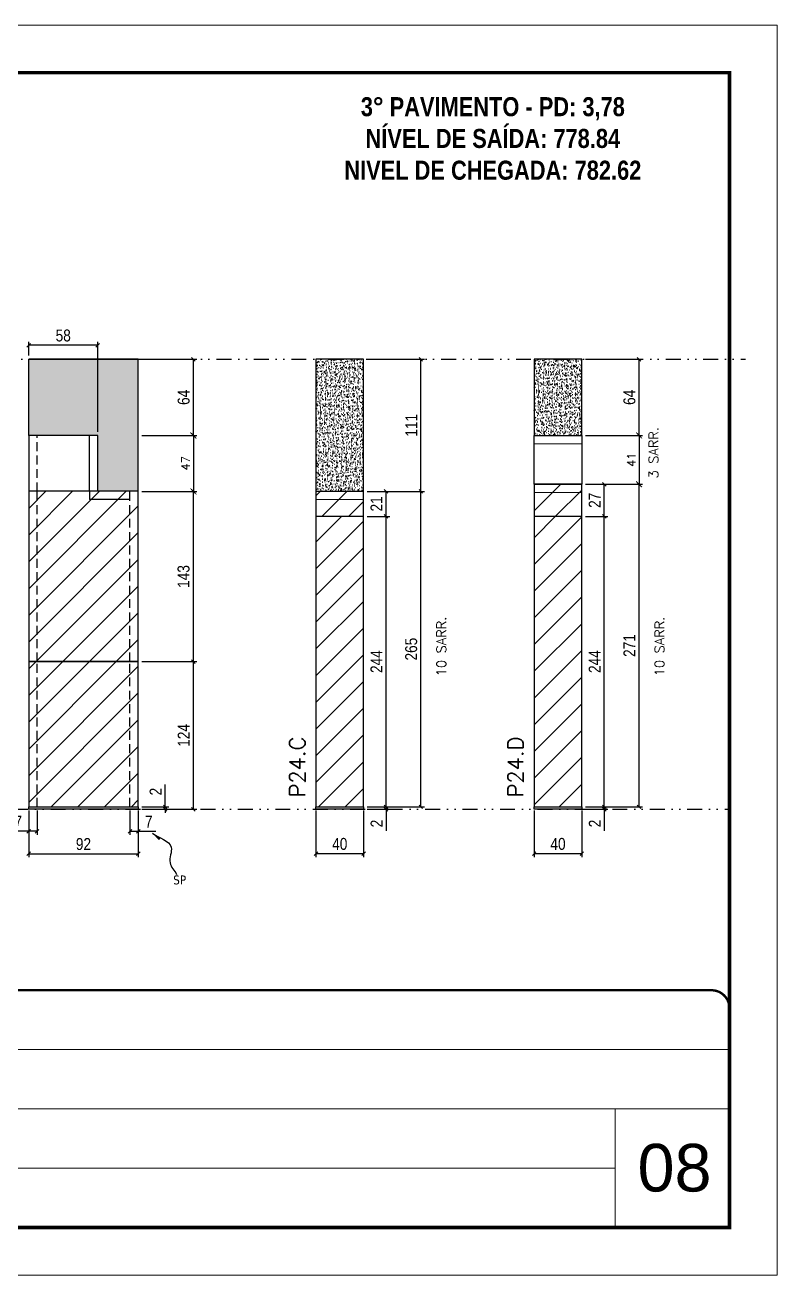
# Model space of a CAD drawing. Extents: x 2949 to 9203, y -16089 to 12527.
# Drawn here: x 8571 to 9203, y 10328 to 11378 of the extents above; entities that cross this region are included whole.
import ezdxf

# ---------------------------------------------------------------- set-up
doc = ezdxf.new("R2010")
doc.units = 0
for name, pattern in [('CONTINUO', [0]), ('DASHED', [0.75, 0.5, -0.25]), ('DIVIDE2', [0.625, 0.25, -0.125, 0, -0.125, 0, -0.125]), ('HIDDEN', [0.375, 0.25, -0.125])]:
    doc.linetypes.add(name, pattern=pattern)
for name, color, linetype, lineweight in [('CARIMBO', 255, 'Continuous', 9), ('Folhas', 255, 'Continuous', 9), ('Hachura', 251, 'Continuous', 9), ('Sarr 2.2x7', 40, 'Continuous', 9), ('SARRAFO DE PRESSAO', 251, 'DASHED', 9), ('Texto Seção', 7, 'Continuous', 15)]:
    doc.layers.add(name, color=color, linetype=linetype, lineweight=lineweight)
for name, color, linetype in [('COTA', 241, 'Continuous'), ('NOMENCLATURA', 7, 'Continuous'), ('Nível', 160, 'Continuous'), ('Painéis', 200, 'Continuous'), ('SARR_2.2x7', 40, 'Continuous'), ('Sarrafo de Pressão', 42, 'HIDDEN'), ('texto', 7, 'Continuous')]:
    doc.layers.add(name, color=color, linetype=linetype)
doc.styles.add('ARIAL', font='arial.ttf')
doc.styles.add('COTA TECNICA', font='techl___.ttf', dxfattribs={"height": 10})
doc.styles.add('COTA TECNICA-50', font='techl___.ttf', dxfattribs={"height": 10})
doc.styles.add('REGUA-120', font='ROMANS.shx', dxfattribs={"height": 15})
doc.styles.add('ROMANC', font='techb___.ttf', dxfattribs={"height": 2.5})
doc.styles.add('ROMANS', font='romans.shx')
doc.styles.get("Standard").update_dxf_attribs({"font": 'arial.ttf'})
doc.dimstyles.new('COTA PAINEL-50', dxfattribs={"dimtxt": 10, "dimasz": 3, "dimexe": 3, "dimexo": 3, "dimgap": 3, "dimtad": 1, "dimdec": 1, "dimzin": 12, "dimdsep": 46, "dimtxsty": 'COTA TECNICA-50', "dimblk1": 'OBLIQUE', "dimblk2": 'OBLIQUE', "dimsah": 1, "dimcen": 0.9, "dimclrd": 4, "dimclre": 4, "dimclrt": 240, "dimadec": 1, "dimazin": 3, "dimtfac": 1, "dimtdec": 1, "dimtmove": 0, "dimatfit": 3, "dimfxl": 1, "dimtolj": 1, "dimtzin": 12, "dimarcsym": 0})
doc.dimstyles.new('Cota Paínel', dxfattribs={"dimtxt": 7, "dimasz": 5, "dimexe": 3, "dimexo": 3, "dimgap": 3, "dimtad": 1, "dimdec": 1, "dimzin": 12, "dimdsep": 46, "dimtxsty": 'ROMANS', "dimblk": 'ARCHTICK', "dimcen": 0, "dimclrd": 4, "dimclre": 4, "dimclrt": 1, "dimadec": 1, "dimazin": 3, "dimtfac": 1, "dimtdec": 1, "dimtmove": 0, "dimatfit": 3, "dimldrblk": 'OBLIQUE', "dimfxl": 1, "dimtolj": 1, "dimtzin": 12, "dimarcsym": 0})
doc.dimstyles.new('PAINEL', dxfattribs={"dimtxt": 10, "dimasz": 3, "dimexe": 3, "dimexo": 3, "dimgap": 3, "dimtad": 1, "dimdec": 1, "dimzin": 12, "dimdsep": 46, "dimtxsty": 'COTA TECNICA', "dimblk1": 'OBLIQUE', "dimblk2": 'OBLIQUE', "dimsah": 1, "dimcen": 0.9, "dimclrd": 4, "dimclre": 4, "dimclrt": 240, "dimadec": 1, "dimazin": 3, "dimtfac": 1, "dimtdec": 1, "dimtmove": 0, "dimatfit": 3, "dimfxl": 1, "dimtolj": 1, "dimtzin": 12, "dimarcsym": 0})
doc.dimstyles.get("Standard").update_dxf_attribs({"dimtxt": 0.18, "dimasz": 0.18, "dimexe": 0.18, "dimexo": 0.0625, "dimgap": 0.09, "dimtad": 0, "dimtih": 1, "dimtoh": 1, "dimdec": 4, "dimzin": 0, "dimdsep": 46, "dimtxsty": 'Standard', "dimcen": 0.09, "dimadec": 0, "dimazin": 0, "dimtfac": 1, "dimtdec": 4, "dimtofl": 0, "dimtmove": 0, "dimatfit": 3, "dimfxl": 1, "dimtolj": 1, "dimtzin": 0, "dimarcsym": 0})
pattern_1 = [(45, (-126071.967, -22713.47), (-11.2253202, 11.2253202), [])]

# ---------------------------------------------------------------- blocks, each defined once
blk = doc.blocks.new('9999999999')
at = {"color": 30, "linetype": 'CONTINUO'}
for p, q in [((98564.6, 34379.6), (99584, 34379.6)), ((98564.6, 34329.8), (99488, 34329.8)), ((99584, 34329.8), (99488, 34329.8)), ((99488, 34329.8), (99488, 34230.2)), ((98564.6, 34280), (99488, 34280))]:
    blk.add_line(p, q, dxfattribs=at)
at = {"color": 30, "linetype": 'CONTINUO', "const_width": 2}
blk.add_lwpolyline([(99584, 34230.2), (99584, 34414.4, 0.414214), (99569, 34429.4), (98229, 34429.4, 0.414214), (98214, 34414.4), (98214, 34245.2, 0.414214), (98229, 34230.2), (99584, 34230.2)], format="xyb", dxfattribs=at)
at = {"layer": 'Folhas'}
blk.add_lwpolyline([(98139, 34190.2), (99624, 34190.2), (99624, 35240.2), (98139, 35240.2)], close=True, dxfattribs=at)
at = {"layer": 'Folhas', "color": 30, "const_width": 3}
blk.add_lwpolyline([(98214, 34230.2), (99584, 34230.2), (99584, 35200.2), (98214, 35200.2)], close=True, dxfattribs=at)
blk = doc.blocks.new('_Oblique')
at = {"color": 0, "linetype": 'ByBlock', "lineweight": -2}
blk.add_line((-0.5, -0.5), (0.5, 0.5), dxfattribs=at)
blk = doc.blocks.new('*D266')
at = {"layer": 'COTA', "color": 4, "lineweight": -2, "transparency": 16777216}
for p, q in [((8574, 10718.4), (8574, 10679)), ((8666, 10718.4), (8666, 10679)), ((8574, 10682), (8666, 10682))]:
    blk.add_line(p, q, dxfattribs=at)
at = {"layer": 'Defpoints', "color": 0, "transparency": 16777216}
for p in [(8574, 10721.4), (8666, 10721.4), (8666, 10682)]:
    blk.add_point(p, dxfattribs=at)
at = {"layer": 'COTA', "color": 4, "lineweight": -2, "transparency": 16777216, "xscale": 3, "yscale": 3, "zscale": 3, "rotation": 180}
blk.add_blockref('_Oblique', (8574, 10682), dxfattribs=at)
at = {"layer": 'COTA', "color": 4, "lineweight": -2, "transparency": 16777216, "xscale": 3, "yscale": 3, "zscale": 3}
blk.add_blockref('_Oblique', (8666, 10682), dxfattribs=at)
at = {"layer": 'COTA', "color": 240, "transparency": 16777216, "insert": (8620, 10690.1), "char_height": 10, "attachment_point": 5, "style": 'COTA TECNICA'}
blk.add_mtext('\\A1;92', dxfattribs=at)
blk = doc.blocks.new('*D242')
at = {"layer": 'COTA', "color": 4, "lineweight": -2, "transparency": 16777216}
for p, q in [((8574, 10716.4), (8574, 10697.9)), ((8581, 10718.4), (8581, 10697.9)), ((8574, 10700.9), (8559.3, 10700.9)), ((8581, 10700.9), (8574, 10700.9))]:
    blk.add_line(p, q, dxfattribs=at)
at = {"layer": 'Defpoints', "color": 0, "transparency": 16777216}
for p in [(8581, 10721.4), (8574, 10719.4), (8574, 10700.9)]:
    blk.add_point(p, dxfattribs=at)
at = {"layer": 'COTA', "color": 4, "lineweight": -2, "transparency": 16777216, "xscale": 3, "yscale": 3, "zscale": 3, "rotation": 180}
blk.add_blockref('_Oblique', (8574, 10700.9), dxfattribs=at)
at = {"layer": 'COTA', "color": 4, "lineweight": -2, "transparency": 16777216, "xscale": 3, "yscale": 3, "zscale": 3}
blk.add_blockref('_Oblique', (8581, 10700.9), dxfattribs=at)
at = {"layer": 'COTA', "color": 240, "transparency": 16777216, "insert": (8565.2, 10709), "char_height": 10, "attachment_point": 5, "style": 'COTA TECNICA-50'}
blk.add_mtext('\\A1;7', dxfattribs=at)
blk = doc.blocks.new('*D243')
at = {"layer": 'COTA', "color": 4, "lineweight": -2, "transparency": 16777216}
for p, q in [((8659, 10718.4), (8659, 10697.9)), ((8666, 10716.4), (8666, 10697.9)), ((8659, 10700.9), (8666, 10700.9)), ((8666, 10700.9), (8680.8, 10700.9))]:
    blk.add_line(p, q, dxfattribs=at)
at = {"layer": 'Defpoints', "color": 0, "transparency": 16777216}
for p in [(8659, 10721.4), (8666, 10719.4), (8666, 10700.9)]:
    blk.add_point(p, dxfattribs=at)
at = {"layer": 'COTA', "color": 4, "lineweight": -2, "transparency": 16777216, "xscale": 3, "yscale": 3, "zscale": 3, "rotation": 180}
blk.add_blockref('_Oblique', (8659, 10700.9), dxfattribs=at)
at = {"layer": 'COTA', "color": 4, "lineweight": -2, "transparency": 16777216, "xscale": 3, "yscale": 3, "zscale": 3}
blk.add_blockref('_Oblique', (8666, 10700.9), dxfattribs=at)
at = {"layer": 'COTA', "color": 240, "transparency": 16777216, "insert": (8674.9, 10709), "char_height": 10, "attachment_point": 5, "style": 'COTA TECNICA-50'}
blk.add_mtext('\\A1;7', dxfattribs=at)
blk = doc.blocks.new('*D246')
at = {"layer": 'COTA', "color": 4, "lineweight": -2, "transparency": 16777216}
for p, q in [((8669, 10843.4), (8715.3, 10843.4)), ((8712.3, 10719.4), (8712.3, 10843.4)), ((8669, 10719.4), (8715.3, 10719.4))]:
    blk.add_line(p, q, dxfattribs=at)
at = {"layer": 'Defpoints', "color": 0, "transparency": 16777216}
for p in [(8666, 10843.4), (8712.3, 10843.4), (8666, 10719.4)]:
    blk.add_point(p, dxfattribs=at)
at = {"layer": 'COTA', "color": 4, "lineweight": -2, "transparency": 16777216, "xscale": 3, "yscale": 3, "zscale": 3}
for p, rotation in [((8712.3, 10843.4), 90), ((8712.3, 10719.4), 270)]:
    blk.add_blockref('_Oblique', p, dxfattribs=dict(at, rotation=rotation))
at = {"layer": 'COTA', "color": 240, "transparency": 16777216, "insert": (8704.2, 10781.4), "char_height": 10, "attachment_point": 5, "rotation": 90, "style": 'COTA TECNICA-50'}
blk.add_mtext('\\A1;124', dxfattribs=at)
blk = doc.blocks.new('*D247')
at = {"layer": 'COTA', "color": 4, "lineweight": -2, "transparency": 16777216}
for p, q in [((8688.6, 10721.4), (8688.6, 10740.2)), ((8669, 10721.4), (8691.6, 10721.4)), ((8688.6, 10719.4), (8688.6, 10721.4)), ((8669, 10719.4), (8691.6, 10719.4)), ((8688.6, 10719.4), (8688.6, 10716.4))]:
    blk.add_line(p, q, dxfattribs=at)
at = {"layer": 'Defpoints', "color": 0, "transparency": 16777216}
for p in [(8666, 10721.4), (8666, 10719.4), (8688.6, 10719.4)]:
    blk.add_point(p, dxfattribs=at)
at = {"layer": 'COTA', "color": 4, "lineweight": -2, "transparency": 16777216, "xscale": 3, "yscale": 3, "zscale": 3}
for p, rotation in [((8688.6, 10721.4), 270), ((8688.6, 10719.4), 90)]:
    blk.add_blockref('_Oblique', p, dxfattribs=dict(at, rotation=rotation))
at = {"layer": 'COTA', "color": 240, "transparency": 16777216, "insert": (8680.6, 10734.2), "char_height": 10, "attachment_point": 5, "rotation": 90, "style": 'COTA TECNICA-50'}
blk.add_mtext('\\A1;2', dxfattribs=at)
blk = doc.blocks.new('*D275')
at = {"layer": 'COTA', "color": 4, "linetype": 'ByBlock', "lineweight": -2, "transparency": 16777216}
for p, q in [((8669, 10986.4), (8715.3, 10986.4)), ((8712.3, 10843.4), (8712.3, 10986.4)), ((8669, 10843.4), (8715.3, 10843.4))]:
    blk.add_line(p, q, dxfattribs=at)
at = {"layer": 'Defpoints', "color": 0, "linetype": 'ByBlock', "transparency": 16777216}
for p in [(8666, 10986.4), (8712.3, 10986.4), (8666, 10843.4)]:
    blk.add_point(p, dxfattribs=at)
at = {"layer": 'COTA', "color": 4, "linetype": 'ByBlock', "lineweight": -2, "transparency": 16777216, "xscale": 3, "yscale": 3, "zscale": 3}
for p, rotation in [((8712.3, 10986.4), 90), ((8712.3, 10843.4), 270)]:
    blk.add_blockref('_Oblique', p, dxfattribs=dict(at, rotation=rotation))
at = {"layer": 'COTA', "color": 240, "linetype": 'ByBlock', "transparency": 16777216, "insert": (8704.1, 10914.9), "char_height": 10, "attachment_point": 5, "rotation": 90, "style": 'COTA TECNICA'}
blk.add_mtext('\\A1;143', dxfattribs=at)
blk = doc.blocks.new('*D251')
at = {"layer": 'COTA', "color": 4, "lineweight": -2, "transparency": 16777216}
for p, q in [((8815.3, 10718.4), (8815.3, 10679.1)), ((8855.3, 10718.4), (8855.3, 10679.1)), ((8815.3, 10682.1), (8855.3, 10682.1))]:
    blk.add_line(p, q, dxfattribs=at)
at = {"layer": 'Defpoints', "color": 0, "transparency": 16777216}
for p in [(8815.3, 10721.4), (8855.3, 10721.4), (8855.3, 10682.1)]:
    blk.add_point(p, dxfattribs=at)
at = {"layer": 'COTA', "color": 4, "lineweight": -2, "transparency": 16777216, "xscale": 3, "yscale": 3, "zscale": 3, "rotation": 180}
blk.add_blockref('_Oblique', (8815.3, 10682.1), dxfattribs=at)
at = {"layer": 'COTA', "color": 4, "lineweight": -2, "transparency": 16777216, "xscale": 3, "yscale": 3, "zscale": 3}
blk.add_blockref('_Oblique', (8855.3, 10682.1), dxfattribs=at)
at = {"layer": 'COTA', "color": 240, "transparency": 16777216, "insert": (8835.3, 10690.2), "char_height": 10, "attachment_point": 5, "style": 'COTA TECNICA'}
blk.add_mtext('\\A1;40', dxfattribs=at)
blk = doc.blocks.new('*D252')
at = {"layer": 'COTA', "color": 4, "lineweight": -2, "transparency": 16777216}
for p, q in [((8858.3, 11097.4), (8906.4, 11097.4)), ((8903.4, 10986.4), (8903.4, 11097.4)), ((8858.3, 10986.4), (8906.4, 10986.4))]:
    blk.add_line(p, q, dxfattribs=at)
at = {"layer": 'Defpoints', "color": 0, "transparency": 16777216}
for p in [(8855.3, 11097.4), (8903.4, 11097.4), (8855.3, 10986.4)]:
    blk.add_point(p, dxfattribs=at)
at = {"layer": 'COTA', "color": 4, "lineweight": -2, "transparency": 16777216, "xscale": 3, "yscale": 3, "zscale": 3}
for p, rotation in [((8903.4, 11097.4), 90), ((8903.4, 10986.4), 270)]:
    blk.add_blockref('_Oblique', p, dxfattribs=dict(at, rotation=rotation))
at = {"layer": 'COTA', "color": 240, "transparency": 16777216, "insert": (8895.4, 11041.9), "char_height": 10, "attachment_point": 5, "rotation": 90, "style": 'COTA TECNICA'}
blk.add_mtext('\\A1;111', dxfattribs=at)
blk = doc.blocks.new('*D253')
at = {"layer": 'COTA', "color": 4, "linetype": 'ByBlock', "lineweight": -2, "transparency": 16777216}
for p, q in [((8858.3, 10986.4), (8906.4, 10986.4)), ((8903.4, 10721.4), (8903.4, 10986.4)), ((8858.3, 10721.4), (8906.4, 10721.4))]:
    blk.add_line(p, q, dxfattribs=at)
at = {"layer": 'Defpoints', "color": 0, "linetype": 'ByBlock', "transparency": 16777216}
for p in [(8855.3, 10986.4), (8903.4, 10986.4), (8855.3, 10721.4)]:
    blk.add_point(p, dxfattribs=at)
at = {"layer": 'COTA', "color": 4, "linetype": 'ByBlock', "lineweight": -2, "transparency": 16777216, "xscale": 3, "yscale": 3, "zscale": 3}
for p, rotation in [((8903.4, 10986.4), 90), ((8903.4, 10721.4), 270)]:
    blk.add_blockref('_Oblique', p, dxfattribs=dict(at, rotation=rotation))
at = {"layer": 'COTA', "color": 240, "linetype": 'ByBlock', "transparency": 16777216, "insert": (8895.3, 10853.9), "char_height": 10, "attachment_point": 5, "rotation": 90, "style": 'COTA TECNICA'}
blk.add_mtext('\\A1;265', dxfattribs=at)
blk = doc.blocks.new('*D276')
at = {"layer": 'COTA', "color": 4, "linetype": 'ByBlock', "lineweight": -2, "transparency": 16777216}
for p, q in [((8858.3, 10721.4), (8877.2, 10721.4)), ((8874.2, 10721.4), (8874.2, 10724.4)), ((8874.2, 10721.4), (8874.2, 10719.4)), ((8858.3, 10719.4), (8877.2, 10719.4)), ((8874.2, 10719.4), (8874.2, 10701.3))]:
    blk.add_line(p, q, dxfattribs=at)
at = {"layer": 'Defpoints', "color": 0, "linetype": 'ByBlock', "transparency": 16777216}
for p in [(8855.3, 10721.4), (8855.3, 10719.4), (8874.2, 10719.4)]:
    blk.add_point(p, dxfattribs=at)
at = {"layer": 'COTA', "color": 4, "linetype": 'ByBlock', "lineweight": -2, "transparency": 16777216, "xscale": 3, "yscale": 3, "zscale": 3}
for p, rotation in [((8874.2, 10721.4), 270), ((8874.2, 10719.4), 90)]:
    blk.add_blockref('_Oblique', p, dxfattribs=dict(at, rotation=rotation))
at = {"layer": 'COTA', "color": 240, "linetype": 'ByBlock', "transparency": 16777216, "insert": (8866.2, 10707.4), "char_height": 10, "attachment_point": 5, "rotation": 90, "style": 'COTA TECNICA'}
blk.add_mtext('\\A1;2', dxfattribs=at)
blk = doc.blocks.new('*D277')
at = {"layer": 'COTA', "color": 4, "linetype": 'ByBlock', "lineweight": -2, "transparency": 16777216}
for p, q in [((8858.3, 10965.4), (8877.2, 10965.4)), ((8874.2, 10721.4), (8874.2, 10965.4)), ((8858.3, 10721.4), (8877.2, 10721.4))]:
    blk.add_line(p, q, dxfattribs=at)
at = {"layer": 'Defpoints', "color": 0, "linetype": 'ByBlock', "transparency": 16777216}
for p in [(8855.3, 10965.4), (8874.2, 10965.4), (8855.3, 10721.4)]:
    blk.add_point(p, dxfattribs=at)
at = {"layer": 'COTA', "color": 4, "linetype": 'ByBlock', "lineweight": -2, "transparency": 16777216, "xscale": 3, "yscale": 3, "zscale": 3}
for p, rotation in [((8874.2, 10965.4), 90), ((8874.2, 10721.4), 270)]:
    blk.add_blockref('_Oblique', p, dxfattribs=dict(at, rotation=rotation))
at = {"layer": 'COTA', "color": 240, "linetype": 'ByBlock', "transparency": 16777216, "insert": (8866.1, 10843.4), "char_height": 10, "attachment_point": 5, "rotation": 90, "style": 'COTA TECNICA'}
blk.add_mtext('\\A1;244', dxfattribs=at)
blk = doc.blocks.new('*D278')
at = {"layer": 'COTA', "color": 4, "linetype": 'ByBlock', "lineweight": -2, "transparency": 16777216}
for p, q in [((8858.3, 10986.4), (8877.2, 10986.4)), ((8874.2, 10965.4), (8874.2, 10986.4)), ((8858.3, 10965.4), (8877.2, 10965.4))]:
    blk.add_line(p, q, dxfattribs=at)
at = {"layer": 'Defpoints', "color": 0, "linetype": 'ByBlock', "transparency": 16777216}
for p in [(8855.3, 10986.4), (8874.2, 10986.4), (8855.3, 10965.4)]:
    blk.add_point(p, dxfattribs=at)
at = {"layer": 'COTA', "color": 4, "linetype": 'ByBlock', "lineweight": -2, "transparency": 16777216, "xscale": 3, "yscale": 3, "zscale": 3}
for p, rotation in [((8874.2, 10986.4), 90), ((8874.2, 10965.4), 270)]:
    blk.add_blockref('_Oblique', p, dxfattribs=dict(at, rotation=rotation))
at = {"layer": 'COTA', "color": 240, "linetype": 'ByBlock', "transparency": 16777216, "insert": (8866.1, 10975.9), "char_height": 10, "attachment_point": 5, "rotation": 90, "style": 'COTA TECNICA'}
blk.add_mtext('\\A1;21', dxfattribs=at)
blk = doc.blocks.new('*D254')
at = {"layer": 'COTA', "color": 4, "lineweight": -2, "transparency": 16777216}
for p, q in [((8998.6, 10718.4), (8998.6, 10679.1)), ((9038.6, 10718.4), (9038.6, 10679.1)), ((8998.6, 10682.1), (9038.6, 10682.1))]:
    blk.add_line(p, q, dxfattribs=at)
at = {"layer": 'Defpoints', "color": 0, "transparency": 16777216}
for p in [(8998.6, 10721.4), (9038.6, 10721.4), (9038.6, 10682.1)]:
    blk.add_point(p, dxfattribs=at)
at = {"layer": 'COTA', "color": 4, "lineweight": -2, "transparency": 16777216, "xscale": 3, "yscale": 3, "zscale": 3, "rotation": 180}
blk.add_blockref('_Oblique', (8998.6, 10682.1), dxfattribs=at)
at = {"layer": 'COTA', "color": 4, "lineweight": -2, "transparency": 16777216, "xscale": 3, "yscale": 3, "zscale": 3}
blk.add_blockref('_Oblique', (9038.6, 10682.1), dxfattribs=at)
at = {"layer": 'COTA', "color": 240, "transparency": 16777216, "insert": (9018.6, 10690.2), "char_height": 10, "attachment_point": 5, "style": 'COTA TECNICA'}
blk.add_mtext('\\A1;40', dxfattribs=at)
blk = doc.blocks.new('*D255')
at = {"layer": 'COTA', "color": 4, "lineweight": -2, "transparency": 16777216}
for p, q in [((9041.6, 11097.4), (9089.7, 11097.4)), ((9086.7, 11033.4), (9086.7, 11097.4)), ((9041.6, 11033.4), (9089.7, 11033.4))]:
    blk.add_line(p, q, dxfattribs=at)
at = {"layer": 'Defpoints', "color": 0, "transparency": 16777216}
for p in [(9038.6, 11097.4), (9086.7, 11097.4), (9038.6, 11033.4)]:
    blk.add_point(p, dxfattribs=at)
at = {"layer": 'COTA', "color": 4, "lineweight": -2, "transparency": 16777216, "xscale": 3, "yscale": 3, "zscale": 3}
for p, rotation in [((9086.7, 11097.4), 90), ((9086.7, 11033.4), 270)]:
    blk.add_blockref('_Oblique', p, dxfattribs=dict(at, rotation=rotation))
at = {"layer": 'COTA', "color": 240, "transparency": 16777216, "insert": (9078.6, 11065.4), "char_height": 10, "attachment_point": 5, "rotation": 90, "style": 'COTA TECNICA'}
blk.add_mtext('\\A1;64', dxfattribs=at)
blk = doc.blocks.new('*D256')
at = {"layer": 'COTA', "color": 4, "linetype": 'ByBlock', "lineweight": -2, "transparency": 16777216}
for p, q in [((9041.6, 10992.4), (9089.7, 10992.4)), ((9086.7, 10721.4), (9086.7, 10992.4)), ((9041.6, 10721.4), (9089.7, 10721.4))]:
    blk.add_line(p, q, dxfattribs=at)
at = {"layer": 'Defpoints', "color": 0, "linetype": 'ByBlock', "transparency": 16777216}
for p in [(9038.6, 10992.4), (9086.7, 10992.4), (9038.6, 10721.4)]:
    blk.add_point(p, dxfattribs=at)
at = {"layer": 'COTA', "color": 4, "linetype": 'ByBlock', "lineweight": -2, "transparency": 16777216, "xscale": 3, "yscale": 3, "zscale": 3}
for p, rotation in [((9086.7, 10992.4), 90), ((9086.7, 10721.4), 270)]:
    blk.add_blockref('_Oblique', p, dxfattribs=dict(at, rotation=rotation))
at = {"layer": 'COTA', "color": 240, "linetype": 'ByBlock', "transparency": 16777216, "insert": (9078.6, 10856.9), "char_height": 10, "attachment_point": 5, "rotation": 90, "style": 'COTA TECNICA'}
blk.add_mtext('\\A1;271', dxfattribs=at)
blk = doc.blocks.new('*D279')
at = {"layer": 'COTA', "color": 4, "linetype": 'ByBlock', "lineweight": -2, "transparency": 16777216}
for p, q in [((9041.6, 10721.4), (9060.5, 10721.4)), ((9057.5, 10721.4), (9057.5, 10724.4)), ((9057.5, 10721.4), (9057.5, 10719.4)), ((9041.6, 10719.4), (9060.5, 10719.4)), ((9057.5, 10719.4), (9057.5, 10701.3))]:
    blk.add_line(p, q, dxfattribs=at)
at = {"layer": 'Defpoints', "color": 0, "linetype": 'ByBlock', "transparency": 16777216}
for p in [(9038.6, 10721.4), (9038.6, 10719.4), (9057.5, 10719.4)]:
    blk.add_point(p, dxfattribs=at)
at = {"layer": 'COTA', "color": 4, "linetype": 'ByBlock', "lineweight": -2, "transparency": 16777216, "xscale": 3, "yscale": 3, "zscale": 3}
for p, rotation in [((9057.5, 10721.4), 270), ((9057.5, 10719.4), 90)]:
    blk.add_blockref('_Oblique', p, dxfattribs=dict(at, rotation=rotation))
at = {"layer": 'COTA', "color": 240, "linetype": 'ByBlock', "transparency": 16777216, "insert": (9049.5, 10707.4), "char_height": 10, "attachment_point": 5, "rotation": 90, "style": 'COTA TECNICA'}
blk.add_mtext('\\A1;2', dxfattribs=at)
blk = doc.blocks.new('*D268')
at = {"layer": 'COTA', "color": 4, "linetype": 'ByBlock', "lineweight": -2, "transparency": 16777216}
for p, q in [((9041.6, 10965.4), (9060.5, 10965.4)), ((9057.5, 10721.4), (9057.5, 10965.4)), ((9041.6, 10721.4), (9060.5, 10721.4))]:
    blk.add_line(p, q, dxfattribs=at)
at = {"layer": 'Defpoints', "color": 0, "linetype": 'ByBlock', "transparency": 16777216}
for p in [(9038.6, 10965.4), (9057.5, 10965.4), (9038.6, 10721.4)]:
    blk.add_point(p, dxfattribs=at)
at = {"layer": 'COTA', "color": 4, "linetype": 'ByBlock', "lineweight": -2, "transparency": 16777216, "xscale": 3, "yscale": 3, "zscale": 3}
for p, rotation in [((9057.5, 10965.4), 90), ((9057.5, 10721.4), 270)]:
    blk.add_blockref('_Oblique', p, dxfattribs=dict(at, rotation=rotation))
at = {"layer": 'COTA', "color": 240, "linetype": 'ByBlock', "transparency": 16777216, "insert": (9049.4, 10843.4), "char_height": 10, "attachment_point": 5, "rotation": 90, "style": 'COTA TECNICA'}
blk.add_mtext('\\A1;244', dxfattribs=at)
blk = doc.blocks.new('*D269')
at = {"layer": 'COTA', "color": 4, "linetype": 'ByBlock', "lineweight": -2, "transparency": 16777216}
for p, q in [((9041.6, 10992.4), (9060.5, 10992.4)), ((9057.5, 10965.4), (9057.5, 10992.4)), ((9041.6, 10965.4), (9060.5, 10965.4))]:
    blk.add_line(p, q, dxfattribs=at)
at = {"layer": 'Defpoints', "color": 0, "linetype": 'ByBlock', "transparency": 16777216}
for p in [(9038.6, 10992.4), (9057.5, 10992.4), (9038.6, 10965.4)]:
    blk.add_point(p, dxfattribs=at)
at = {"layer": 'COTA', "color": 4, "linetype": 'ByBlock', "lineweight": -2, "transparency": 16777216, "xscale": 3, "yscale": 3, "zscale": 3}
for p, rotation in [((9057.5, 10992.4), 90), ((9057.5, 10965.4), 270)]:
    blk.add_blockref('_Oblique', p, dxfattribs=dict(at, rotation=rotation))
at = {"layer": 'COTA', "color": 240, "linetype": 'ByBlock', "transparency": 16777216, "insert": (9049.4, 10978.9), "char_height": 10, "attachment_point": 5, "rotation": 90, "style": 'COTA TECNICA'}
blk.add_mtext('\\A1;27', dxfattribs=at)
blk = doc.blocks.new('_ArchTick')
at = {"color": 0, "linetype": 'ByBlock', "const_width": 0.15}
blk.add_lwpolyline([(-0.5, -0.5), (0.5, 0.5)], dxfattribs=at)
blk = doc.blocks.new('*D270')
at = {"layer": 'COTA', "color": 4, "lineweight": -2, "transparency": 16777216}
for p, q in [((9041.6, 11033.4), (9089.7, 11033.4)), ((9086.7, 11033.4), (9086.7, 10992.4)), ((9041.6, 10992.4), (9089.7, 10992.4))]:
    blk.add_line(p, q, dxfattribs=at)
at = {"layer": 'Defpoints', "color": 0, "transparency": 16777216}
for p in [(9038.6, 11033.4), (9038.6, 10992.4), (9086.7, 10992.4)]:
    blk.add_point(p, dxfattribs=at)
at = {"layer": 'COTA', "color": 4, "lineweight": -2, "transparency": 16777216, "xscale": 5, "yscale": 5, "zscale": 5}
for p, rotation in [((9086.7, 11033.4), 90), ((9086.7, 10992.4), 270)]:
    blk.add_blockref('_ArchTick', p, dxfattribs=dict(at, rotation=rotation))
at = {"layer": 'COTA', "color": 1, "transparency": 16777216, "insert": (9080.2, 11012.9), "char_height": 7, "attachment_point": 5, "rotation": 90, "style": 'ROMANS'}
blk.add_mtext('\\A1;41', dxfattribs=at)
blk = doc.blocks.new('*D2573')
at = {"layer": 'COTA', "color": 4, "linetype": 'ByBlock', "lineweight": -2, "transparency": 16777216}
for p, q in [((8577, 11097.4), (8715.3, 11097.4)), ((8712.3, 11033.4), (8712.3, 11097.4)), ((8669, 11033.4), (8715.3, 11033.4))]:
    blk.add_line(p, q, dxfattribs=at)
at = {"layer": 'Defpoints', "color": 0, "linetype": 'ByBlock', "transparency": 16777216}
for p in [(8574, 11097.4), (8712.3, 11097.4), (8666, 11033.4)]:
    blk.add_point(p, dxfattribs=at)
at = {"layer": 'COTA', "color": 4, "linetype": 'ByBlock', "lineweight": -2, "transparency": 16777216, "xscale": 3, "yscale": 3, "zscale": 3}
for p, rotation in [((8712.3, 11097.4), 90), ((8712.3, 11033.4), 270)]:
    blk.add_blockref('_Oblique', p, dxfattribs=dict(at, rotation=rotation))
at = {"layer": 'COTA', "color": 240, "linetype": 'ByBlock', "transparency": 16777216, "insert": (8704.2, 11065.4), "char_height": 10, "attachment_point": 5, "rotation": 90, "style": 'COTA TECNICA'}
blk.add_mtext('\\A1;64', dxfattribs=at)
blk = doc.blocks.new('*D2572')
at = {"layer": 'COTA', "color": 4, "lineweight": -2, "transparency": 16777216}
for p, q in [((8669, 11033.4), (8715.3, 11033.4)), ((8712.3, 11033.4), (8712.3, 10986.4)), ((8669, 10986.4), (8715.3, 10986.4))]:
    blk.add_line(p, q, dxfattribs=at)
at = {"layer": 'Defpoints', "color": 0, "transparency": 16777216}
for p in [(8666, 11033.4), (8666, 10986.4), (8712.3, 10986.4)]:
    blk.add_point(p, dxfattribs=at)
at = {"layer": 'COTA', "color": 4, "lineweight": -2, "transparency": 16777216, "xscale": 5, "yscale": 5, "zscale": 5}
for p, rotation in [((8712.3, 11033.4), 90), ((8712.3, 10986.4), 270)]:
    blk.add_blockref('_ArchTick', p, dxfattribs=dict(at, rotation=rotation))
at = {"layer": 'COTA', "color": 1, "transparency": 16777216, "insert": (8705.8, 11009.9), "char_height": 7, "attachment_point": 5, "rotation": 90, "style": 'ROMANS'}
blk.add_mtext('\\A1;47', dxfattribs=at)
blk = doc.blocks.new('*D2574')
at = {"layer": 'COTA', "color": 4, "lineweight": -2, "transparency": 16777216}
for p, q in [((8574, 11100.4), (8574, 11112.1)), ((8632, 11109.1), (8574, 11109.1)), ((8632, 11036.4), (8632, 11112.1))]:
    blk.add_line(p, q, dxfattribs=at)
at = {"layer": 'Defpoints', "color": 0, "transparency": 16777216}
for p in [(8574, 11109.1), (8574, 11097.4), (8632, 11033.4)]:
    blk.add_point(p, dxfattribs=at)
at = {"layer": 'COTA', "color": 4, "lineweight": -2, "transparency": 16777216, "xscale": 3, "yscale": 3, "zscale": 3, "rotation": 180}
blk.add_blockref('_Oblique', (8574, 11109.1), dxfattribs=at)
at = {"layer": 'COTA', "color": 4, "lineweight": -2, "transparency": 16777216, "xscale": 3, "yscale": 3, "zscale": 3}
blk.add_blockref('_Oblique', (8632, 11109.1), dxfattribs=at)
at = {"layer": 'COTA', "color": 240, "transparency": 16777216, "insert": (8603, 11117.3), "char_height": 10, "attachment_point": 5, "style": 'COTA TECNICA-50'}
blk.add_mtext('\\A1;58', dxfattribs=at)

msp = doc.modelspace()

# ---------------------------------------------------------------- hatches: boundary and pattern name
at = {"layer": 'COTA', "linetype": 'ByBlock'}
h = msp.add_hatch(dxfattribs=at)
h.set_pattern_fill('AR-CONC', color=256, scale=0.03)
h.set_pattern_definition([(50, (1910.2926, 0), (5.46554, -0.4781726), [0.5715, -6.2865]), (355, (1910.2926, 0), (-1.0573026, 5.7317054), [0.4572, -5.0292175]), (100.451445, (1910.748, -0.04), (4.4082374, 5.2535326), [0.4857003, -5.3427073]), (46.1842, (1910.2926, 1.524), (8.1323712, -1.26127), [0.85725, -9.42975]), (96.63556, (1910.97, 1.419), (7.122124, 7.4227837), [0.7285507, -8.014068]), (351.18415, (1910.293, 1.524), (7.122124, 7.422784), [0.685799, -7.543792]), (21, (1911.0546, 1.143), (4.5484317, -3.067956), [0.5715, -6.2865]), (326, (1911.0546, 1.143), (1.8540609, 5.525639), [0.4572, -5.0292]), (71.451445, (1911.4336, 0.8873), (6.4024926, 2.457683), [0.4857003, -5.3426981]), (37.5, (1910.2926, 0), (0.0926581, 2.53665117), [0, -4.96824, 0, -5.1054, 0, -5.04825]), (7.5, (1910.2926, 0), (2.0045899, 3.00541724), [0, -2.91084, 0, -4.85394, 0, -1.92405]), (327.5, (1908.5933, 0), (4.06771786, -0.17186232), [0, -1.905, 0, -5.9436, 0, -7.8867]), (317.5, (1907.8313, 0), (4.4438754, 0.7627947), [0, -2.4765, 0, -3.94716, 0, -5.6007])])
h.paths.add_polyline_path([(8632.04, 11033.44), (8632.04, 10986.44), (8666.04, 10986.44), (8666.04, 11097.44), (8574.04, 11097.44), (8574.04, 11033.44)])
h = msp.add_hatch(dxfattribs=at)
h.set_pattern_fill('AR-CONC', color=256, scale=0.03)
h.set_pattern_definition([(50, (-121485.4927, -20433.3203), (5.46554007, -0.47817257), [0.5715, -6.2865]), (355, (-121485.493, -20433.3203), (-1.05730264, 5.73170536), [0.4572, -5.02921753]), (100.4514447, (-121485.0373, -20433.36), (4.40823741, 5.25353256), [0.48570026, -5.34270734]), (46.1842, (-121485.493, -20431.796), (8.13237123, -1.26126984), [0.85725, -9.42975]), (96.6355576, (-121484.815, -20431.9014), (7.122124, 7.42278374), [0.7285507, -8.01406824]), (351.184151, (-121485.493, -20431.796), (7.122124, 7.42278374), [0.685799, -7.54379196]), (21, (-121484.7307, -20432.1773), (4.54843174, -3.06795595), [0.5715, -6.2865]), (326, (-121484.731, -20432.1773), (1.85406085, 5.52563898), [0.4572, -5.0292]), (71.451445, (-121484.3517, -20432.433), (6.40249258, 2.45768307), [0.48570026, -5.34269813]), (37.5, (-121485.4927, -20433.3203), (0.092658098, 2.536651166), [0, -4.96824, 0, -5.1054, 0, -5.04825]), (7.5, (-121485.4927, -20433.3203), (2.004589875, 3.005417245), [0, -2.91084, 0, -4.85394, 0, -1.92405]), (327.5, (-121487.192, -20433.3203), (4.067717855, -0.17186232), [0, -1.905, 0, -5.9436, 0, -7.8867]), (317.5, (-121487.954, -20433.3203), (4.44387544, 0.76279473), [0, -2.4765, 0, -3.94716, 0, -5.6007])])
h.paths.add_polyline_path([(8815.28, 10986.44), (8855.28, 10986.44), (8855.28, 11097.44), (8815.28, 11097.44)])
h = msp.add_hatch(dxfattribs=at)
h.set_pattern_fill('AR-CONC', color=256, scale=0.03)
h.set_pattern_definition([(50, (-121302.2106, -20415.3203), (5.46554007, -0.47817257), [0.5715, -6.2865]), (355, (-121302.2106, -20415.3203), (-1.05730264, 5.73170536), [0.4572, -5.02921753]), (100.4514447, (-121301.755, -20415.36), (4.40823741, 5.25353256), [0.48570026, -5.34270734]), (46.1842, (-121302.2106, -20413.796), (8.13237123, -1.26126984), [0.85725, -9.42975]), (96.6355576, (-121301.533, -20413.9014), (7.122124, 7.42278374), [0.7285507, -8.01406824]), (351.184151, (-121302.211, -20413.796), (7.122124, 7.42278374), [0.685799, -7.54379196]), (21, (-121301.4486, -20414.1773), (4.54843174, -3.06795595), [0.5715, -6.2865]), (326, (-121301.4486, -20414.1773), (1.85406085, 5.52563898), [0.4572, -5.0292]), (71.451445, (-121301.0696, -20414.433), (6.40249258, 2.45768307), [0.48570026, -5.34269813]), (37.5, (-121302.2106, -20415.3203), (0.092658098, 2.536651166), [0, -4.96824, 0, -5.1054, 0, -5.04825]), (7.5, (-121302.2106, -20415.3203), (2.004589875, 3.005417245), [0, -2.91084, 0, -4.85394, 0, -1.92405]), (327.5, (-121303.9099, -20415.3203), (4.067717855, -0.17186232), [0, -1.905, 0, -5.9436, 0, -7.8867]), (317.5, (-121304.672, -20415.3203), (4.44387544, 0.76279473), [0, -2.4765, 0, -3.94716, 0, -5.6007])])
h.paths.add_polyline_path([(8998.56, 11033.44), (9038.56, 11033.44), (9038.56, 11097.44), (8998.56, 11097.44)])
at = {"layer": 'Hachura', "linetype": 'ByBlock'}
h = msp.add_hatch(dxfattribs=at)
h.set_pattern_fill('ANSI31', color=256, scale=5)
h.set_pattern_definition(pattern_1)
h.paths.add_polyline_path([(8574.04, 10883.44), (8574.04, 10843.44), (8666.04, 10843.44), (8666.04, 10883.44), (8666.04, 10986.44), (8574.04, 10986.44)])
h = msp.add_hatch(dxfattribs=at)
h.set_pattern_fill('ANSI31', color=256, scale=5)
h.set_pattern_definition([(45, (-126071.967, -22719.47), (-11.2253202, 11.2253202), [])])
h.paths.add_polyline_path([(8855.28, 10965.44), (8855.28, 10986.44), (8815.28, 10986.44), (8815.28, 10965.44)])
h = msp.add_hatch(dxfattribs=at)
h.set_pattern_fill('ANSI31', color=256, scale=5)
h.set_pattern_definition(pattern_1)
h.paths.add_polyline_path([(9038.56, 10992.44), (8998.56, 10992.44), (8998.56, 10965.44), (9038.56, 10965.44)])
h = msp.add_hatch(dxfattribs=at)
h.set_pattern_fill('ANSI31', color=256, scale=5)
h.set_pattern_definition(pattern_1)
h.paths.add_polyline_path([(8855.28, 10965.44), (8815.28, 10965.44), (8815.28, 10721.44), (8855.28, 10721.44)])
h = msp.add_hatch(dxfattribs=at)
h.set_pattern_fill('ANSI31', color=256, scale=5)
h.set_pattern_definition(pattern_1)
h.paths.add_polyline_path([(9038.56, 10965.44), (8998.56, 10965.44), (8998.56, 10721.44), (9038.56, 10721.44)])
h = msp.add_hatch(dxfattribs=at)
h.set_pattern_fill('ANSI31', color=256, scale=5)
h.set_pattern_definition(pattern_1)
h.paths.add_polyline_path([(8666.04, 10843.44), (8574.04, 10843.44), (8574.04, 10721.44), (8666.04, 10721.44)])

# ---------------------------------------------------------------- linework, layer by layer
at = {"layer": 'COTA', "linetype": 'ByBlock'}
for p, q in [((8666.04, 11097.44), (8574.04, 11097.44)), ((8574.04, 11033.44), (8574.04, 11097.44)), ((8666.04, 10986.44), (8666.04, 11097.44))]:
    msp.add_line(p, q, dxfattribs=at)
for points in [[(8815.28, 10986.44), (8855.28, 10986.44), (8855.28, 11097.44), (8815.28, 11097.44)], [(8998.56, 11033.44), (9038.56, 11033.44), (9038.56, 11097.44), (8998.56, 11097.44)]]:
    msp.add_lwpolyline(points, close=True, dxfattribs=at)
at = {"layer": 'Nível', "color": 4, "linetype": 'DIVIDE2', "ltscale": 50}
for p, q in [((8165.69, 11097.44), (9176.03, 11097.44)), ((8152.19, 10719.44), (9162.53, 10719.44))]:
    msp.add_line(p, q, dxfattribs=at)
at = {"layer": 'Painéis'}
for p, q in [((8632.04, 11033.44), (8574.04, 11033.44)), ((8574.04, 11033.44), (8574.04, 10986.44)), ((8632.04, 10986.44), (8632.04, 11033.44)), ((8632.04, 11033.44), (8632.04, 11033.44)), ((8574.04, 10986.44), (8574.04, 10883.44)), ((8666.04, 10986.44), (8574.04, 10986.44)), ((8666.04, 10986.44), (8574.04, 10986.44)), ((8666.04, 10883.44), (8666.04, 10986.44)), ((8815.28, 10986.44), (8815.28, 10721.44)), ((8855.28, 10721.44), (8855.28, 10986.44)), ((8998.56, 10992.44), (8998.56, 10721.44)), ((9038.56, 10721.44), (9038.56, 10992.44)), ((8815.28, 10965.44), (8855.28, 10965.44)), ((8998.56, 10965.44), (9038.56, 10965.44)), ((8574.04, 10883.44), (8574.04, 10721.44)), ((8666.04, 10721.44), (8666.04, 10883.44)), ((8666.04, 10843.44), (8574.04, 10843.44)), ((8574.04, 10843.44), (8666.04, 10843.44)), ((8574.04, 10721.44), (8666.04, 10721.44)), ((8815.28, 10721.44), (8855.28, 10721.44)), ((8815.28, 10721.44), (8855.28, 10721.44)), ((8815.28, 10719.44), (8815.28, 10721.44)), ((8855.28, 10721.44), (8855.28, 10719.44)), ((8998.56, 10721.44), (9038.56, 10721.44)), ((8998.56, 10721.44), (9038.56, 10721.44)), ((8998.56, 10719.44), (8998.56, 10721.44)), ((9038.56, 10721.44), (9038.56, 10719.44)), ((8855.28, 10719.44), (8815.28, 10719.44)), ((9038.56, 10719.44), (8998.56, 10719.44))]:
    msp.add_line(p, q, dxfattribs=at)
at = {"layer": 'Painéis', "linetype": 'ByBlock'}
for p, q in [((8815.28, 10986.44), (8855.28, 10986.44)), ((8998.56, 10992.44), (9038.56, 10992.44))]:
    msp.add_line(p, q, dxfattribs=at)
at = {"layer": 'Painéis'}
for points in [[(8998.56, 11033.44), (9038.56, 11033.44), (9038.56, 10992.44), (8998.56, 10992.44)], [(8574.04, 10721.44), (8666.04, 10721.44), (8666.04, 10719.44), (8574.04, 10719.44)]]:
    msp.add_lwpolyline(points, close=True, dxfattribs=at)
at = {"layer": 'Sarr 2.2x7'}
for p, q in [((8998.56, 11026.44), (9038.56, 11026.44)), ((8998.56, 10985.44), (9038.56, 10985.44)), ((8815.28, 10979.44), (8855.28, 10979.44))]:
    msp.add_line(p, q, dxfattribs=at)
at = {"layer": 'Sarr 2.2x7', "linetype": 'Continuous'}
for p, q in [((8855.28, 10986.44), (8855.28, 10979.44)), ((9038.56, 10992.44), (9038.56, 10985.44))]:
    msp.add_line(p, q, dxfattribs=at)
at = {"layer": 'SARR_2.2x7'}
for p, q in [((8625.04, 10986.44), (8625.04, 11033.44)), ((8625.04, 10986.44), (8625.04, 10979.44)), ((8659.04, 10979.44), (8625.04, 10979.44))]:
    msp.add_line(p, q, dxfattribs=at)
at = {"layer": 'Sarrafo de Pressão', "ltscale": 30}
for p, q in [((8581.04, 10986.44), (8581.04, 11033.44)), ((8581.04, 10843.44), (8581.04, 10986.44)), ((8659.04, 10843.44), (8659.04, 10986.44)), ((8581.04, 10721.44), (8581.04, 10843.44)), ((8659.04, 10721.44), (8659.04, 10843.44))]:
    msp.add_line(p, q, dxfattribs=at)

# ---------------------------------------------------------------- block references
at = {"layer": 'SARRAFO DE PRESSAO', "color": 6, "linetype": 'ByBlock'}
msp.add_blockref('9999999999', (-90421.44, -23862.05), dxfattribs=at)

# ---------------------------------------------------------------- texts
at = {"layer": 'CARIMBO', "style": 'ARIAL'}
msp.add_text('08', height=40, dxfattribs=at).set_placement((9085.39, 10398.3))
at = {"layer": 'NOMENCLATURA', "color": 2, "insert": (8963.86, 11344.22), "char_height": 16, "attachment_point": 2, "style": 'ROMANC'}
msp.add_mtext_dynamic_manual_height_columns('\\P3° PAVIMENTO - PD: 3,78\\PNÍVEL DE SAÍDA: 778.84\\PNIVEL DE CHEGADA: 782.62', width=300.2766, gutter_width=1, heights=[0], dxfattribs=at)
at = {"layer": 'texto', "color": 0, "insert": (8700.81, 10659.95), "char_height": 7.5, "attachment_point": 5}
msp.add_mtext('{\\fTahoma|b0|i0|c0|p34;\\C4;SP}', dxfattribs=at)
at = {"layer": 'Texto Seção', "linetype": 'Continuous', "style": 'ROMANS'}
for s, p in [('3 SARR.', (9102.85, 10997.24)), ('10 SARR.', (8924.61, 10831.09)), ('10 SARR.', (9107.89, 10831.09))]:
    msp.add_text(s, height=8, rotation=90, dxfattribs=at).set_placement(p)
at = {"layer": 'Texto Seção', "style": 'REGUA-120'}
for s, p in [('P24.C', (8806.14, 10729.22)), ('P24.D', (8989.42, 10729.22))]:
    msp.add_text(s, height=13, rotation=90, dxfattribs=at).set_placement(p)

# ---------------------------------------------------------------- dimensions: what is measured, and where the dimension line sits
at = {"layer": 'COTA'}
for base, p1, p2, angle, dimstyle, picture, middle in [((8574.04, 11109.15), (8632.04, 11033.44), (8574.04, 11097.44), 180, 'COTA PAINEL-50', '*D2574', (8603.04, 11117.28)), ((8712.27, 10986.44), (8666.04, 11033.44), (8666.04, 10986.44), 90, 'Cota Paínel', '*D2572', (8705.77, 11009.94)), ((9086.69, 10992.44), (9038.56, 11033.44), (9038.56, 10992.44), 90, 'Cota Paínel', '*D270', (9080.19, 11012.94)), ((8712.27, 10843.44), (8666.04, 10719.44), (8666.04, 10843.44), 90, 'COTA PAINEL-50', '*D246', (8704.2, 10781.44)), ((8574.04, 10700.93), (8581.04, 10721.44), (8574.04, 10719.44), 180, 'COTA PAINEL-50', '*D242', (8565.17, 10709.01))]:
    dim = msp.add_linear_dim(base=base, p1=p1, p2=p2, angle=angle, dimstyle=dimstyle, dxfattribs=at)
    dim.commit()
    dim.dimension.update_dxf_attribs({"geometry": picture, "text_midpoint": middle})
at = {"layer": 'COTA', "linetype": 'ByBlock'}
dim = msp.add_linear_dim(base=(8712.27, 11097.44), p1=(8666.04, 11033.44), p2=(8574.04, 11097.44), angle=90, dimstyle='PAINEL', dxfattribs=at)
dim.commit()
dim.dimension.update_dxf_attribs({"geometry": '*D2573', "text_midpoint": (8712.27, 11065.44), "dimtype": 160})
at = {"layer": 'COTA'}
for base, p1, p2, picture, middle in [((8903.41, 11097.44), (8855.28, 10986.44), (8855.28, 11097.44), '*D252', (8895.35, 11041.94)), ((9086.69, 11097.44), (9038.56, 11033.44), (9038.56, 11097.44), '*D255', (9078.59, 11065.44))]:
    dim = msp.add_linear_dim(base=base, p1=p1, p2=p2, angle=90, dimstyle='PAINEL', override={"dimarcsym": 2}, dxfattribs=at)
    dim.commit()
    dim.dimension.update_dxf_attribs({"geometry": picture, "text_midpoint": middle})
at = {"layer": 'COTA', "linetype": 'ByBlock'}
for base, p1, p2, picture, middle in [((9086.69, 10992.44), (9038.56, 10721.44), (9038.56, 10992.44), '*D256', (9078.62, 10856.94)), ((8712.27, 10986.44), (8666.04, 10843.44), (8666.04, 10986.44), '*D275', (8704.06, 10914.94)), ((8903.41, 10986.44), (8855.28, 10721.44), (8855.28, 10986.44), '*D253', (8895.3, 10853.94)), ((8874.19, 10965.44), (8855.28, 10721.44), (8855.28, 10965.44), '*D277', (8866.12, 10843.44)), ((9057.47, 10965.44), (9038.56, 10721.44), (9038.56, 10965.44), '*D268', (9049.4, 10843.44)), ((8874.19, 10719.44), (8855.28, 10721.44), (8855.28, 10719.44), '*D276', (8866.19, 10707.39)), ((9057.47, 10719.44), (9038.56, 10721.44), (9038.56, 10719.44), '*D279', (9049.47, 10707.39))]:
    dim = msp.add_linear_dim(base=base, p1=p1, p2=p2, angle=90, dimstyle='PAINEL', dxfattribs=at)
    dim.commit()
    dim.dimension.update_dxf_attribs({"geometry": picture, "text_midpoint": middle})
for base, p1, p2, picture, middle in [((9057.47, 10992.44), (9038.56, 10965.44), (9038.56, 10992.44), '*D269', (9049.4, 10978.94)), ((8874.19, 10986.44), (8855.28, 10965.44), (8855.28, 10986.44), '*D278', (8866.13, 10975.94))]:
    dim = msp.add_linear_dim(base=base, p1=p1, p2=p2, angle=90, dimstyle='PAINEL', override={"dimtmove": 1}, dxfattribs=at)
    dim.commit()
    dim.dimension.update_dxf_attribs({"geometry": picture, "text_midpoint": middle})
at = {"layer": 'COTA'}
dim = msp.add_linear_dim(base=(8688.56, 10719.44), p1=(8666.04, 10721.44), p2=(8666.04, 10719.44), angle=90, dimstyle='COTA PAINEL-50', dxfattribs=at)
dim.commit()
dim.dimension.update_dxf_attribs({"geometry": '*D247', "text_midpoint": (8688.56, 10734.19), "dimtype": 160})
for base, p1, p2, picture, middle in [((8666.04, 10681.99), (8574.04, 10721.44), (8666.04, 10721.44), '*D266', (8620.04, 10690.08)), ((8855.28, 10682.1), (8815.28, 10721.44), (8855.28, 10721.44), '*D251', (8835.28, 10690.2)), ((9038.56, 10682.1), (8998.56, 10721.44), (9038.56, 10721.44), '*D254', (9018.56, 10690.2))]:
    dim = msp.add_linear_dim(base=base, p1=p1, p2=p2, dimstyle='PAINEL', override={"dimarcsym": 2}, dxfattribs=at)
    dim.commit()
    dim.dimension.update_dxf_attribs({"geometry": picture, "text_midpoint": middle})
dim = msp.add_linear_dim(base=(8666.04, 10700.93), p1=(8659.04, 10721.44), p2=(8666.04, 10719.44), dimstyle='COTA PAINEL-50', dxfattribs=at)
dim.commit()
dim.dimension.update_dxf_attribs({"geometry": '*D243', "text_midpoint": (8674.9, 10709.01)})

# ---------------------------------------------------------------- leaders
at = {"layer": 'COTA', "path_type": 1}
msp.add_leader([(8677.86, 10699.26), (8693.65, 10687.43), (8692.72, 10674.42), (8698.28, 10664.64)], dimstyle='Standard', override={"dimasz": 8}, dxfattribs=at)

doc.saveas('drawing.dxf')
